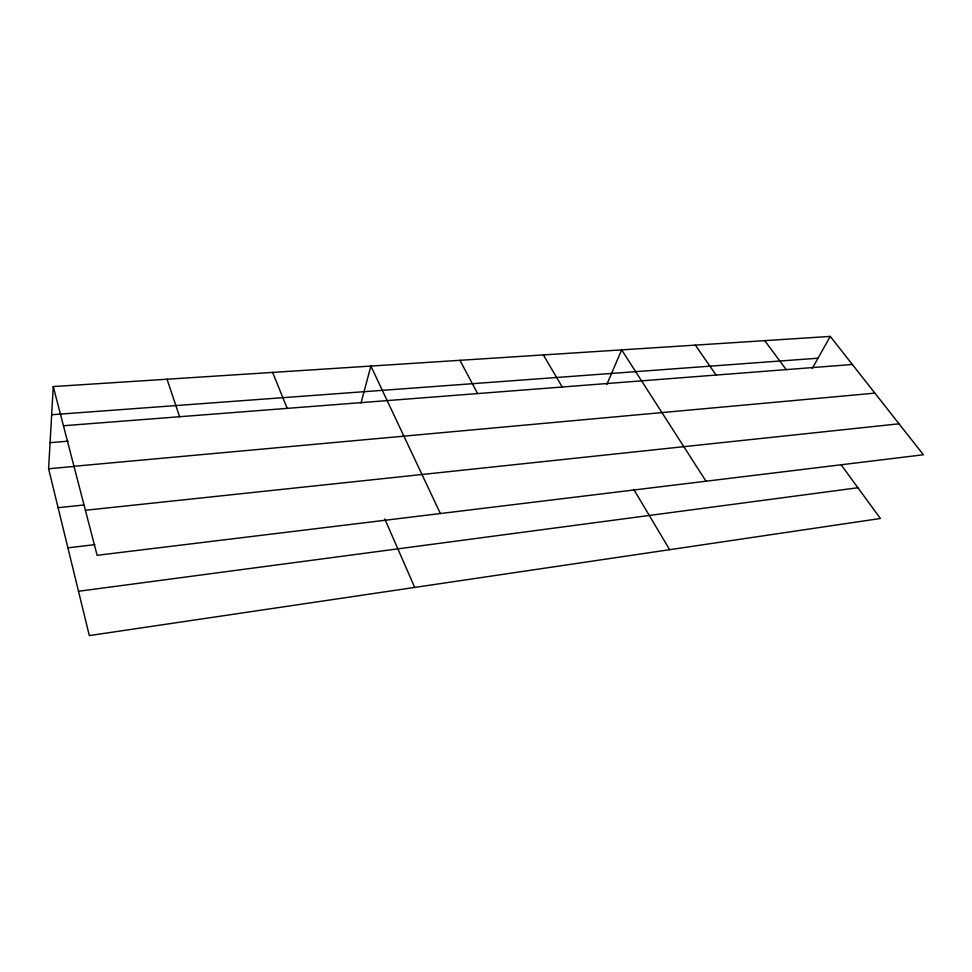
<?xml version="1.0" encoding="UTF-8"?>
<svg xmlns="http://www.w3.org/2000/svg" width="972" height="972" viewBox="0 0 972 972"><rect width="100%" height="100%" fill="white"/><g stroke="black" fill="none" stroke-linecap="round" stroke-linejoin="round"><path stroke-width="1.46" d="M840.938 464.543L880.401 518.489L89.315 635.591L48.6 468.771L53.253 386.564L830.258 336.409L923.4 454.762L97.115 555.304L53.253 386.564M361.001 403.04L370.879 366.055L440.377 513.532M606.795 384.511L621.667 349.871L706 481.213M812.228 368.485L830.258 336.409M78.489 591.28L857.912 487.75M67.894 547.844L94.819 544.66M85.415 510.276L899.039 423.804M58.101 507.688L83.714 505.015M73.969 466.293L874.897 393.138M48.6 468.771L74.066 466.438M50.07 442.673L68.113 441.179M63.435 425.748L852.347 364.476M51.662 414.74L817.999 358.206M764.733 340.637L786.214 369.615M695.332 345.109L716.085 375.058M633.768 489.402L669.647 549.69M543.36 354.926L562.229 387.014M459.926 360.308L477.617 393.575M384.815 518.987L414.704 587.428M272.622 372.398L287.202 408.374M167.038 379.214L179.601 416.733"/></g></svg>
